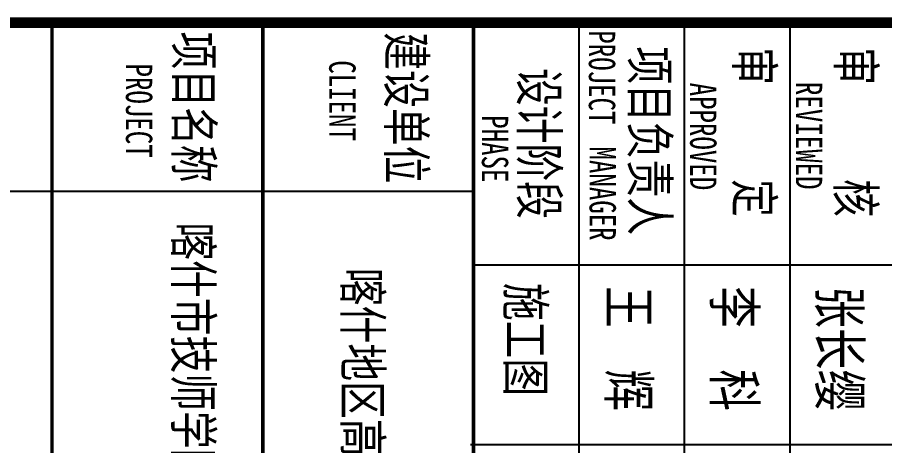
# Model space of a CAD drawing. Extents: x 552102 to 973302, y -80747 to 40012826.
# Drawn here: x 620351 to 630034, y 119502 to 124281 of the extents above; entities that cross this region are included whole.
import ezdxf

# ---------------------------------------------------------------- set-up
doc = ezdxf.new("R2010")
doc.units = 0
doc.header["$LTSCALE"] = 1000
doc.header["$MEASUREMENT"] = 0
doc.layers.add('TK', color=126, linetype='Continuous')
doc.styles.add('-宋体', font='', dxfattribs={"width": 0.8})
doc.styles.get('-宋体').set_extended_font_data('SimSun')

# ---------------------------------------------------------------- blocks, each defined once
blk = doc.blocks.new('电气图框')
at = {"layer": 'TK'}
for p, q in [((375932.2, 251355.9), (375932.2, 298414.7)), ((378638.1, 278415.2), (378638.1, 264297.6)), ((380643.3, 274885.8), (380643.3, 264262.9)), ((375932.2, 267827), (383932.2, 267827)), ((375932.2, 266650.5), (383932.2, 266650.5)), ((375932.2, 264297.6), (375932.2, 265474)), ((375932.2, 265474), (383932.2, 265474)), ((377814.6, 256650.5), (377814.6, 264297.6)), ((375932.2, 259591.7), (375932.2, 261944.6))]:
    blk.add_line(p, q, dxfattribs=at)
at = {"layer": 'TK', "const_width": 117.6}
blk.add_lwpolyline([(375932.2, 308755.9), (383932.2, 308755.9), (383932.2, 251356.4), (375932.2, 251356.4)], close=True, dxfattribs=at)
at = {"layer": 'TK', "const_width": 40}
for points in [[(375932.2, 264297.6), (383932.2, 264297.6)], [(375932.2, 261944.6), (383932.2, 261944.6)], [(375932.2, 259591.7), (383932.2, 259591.7)]]:
    blk.add_lwpolyline(points, dxfattribs=at)
at = {"layer": 'TK', "style": '-宋体', "width": 0.75}
for s, height, p in [('审     核', 411.76, (376207.2, 268359.9)), ('张长缨', 453.8, (378874, 268157.6)), ('REVIEWED', 294.12, (376594.2, 267895.9)), ('审     定', 411.76, (376207.2, 267226)), ('李  科', 453.8, (378874, 266981.1)), ('APPROVED', 294.12, (376602, 266715.2)), ('项目负责人', 411.76, (376197.5, 266060)), ('王  辉', 453.8, (378874, 265804.7)), ('PROJECT', 294.12, (376017.6, 265584.7)), ('MANAGER', 294.12, (377314.6, 265592.3)), ('设计阶段', 411.76, (376437.9, 264824.7)), ('施工图', 411.76, (378836.1, 264673.7)), ('PHASE', 294.12, (376965.5, 264390.3)), ('建设单位', 411.76, (376041.4, 263342.5)), ('CLIENT', 294.12, (376352.2, 262686.2)), ('项目名称', 411.76, (376032.7, 260970.7)), ('PROJECT', 294.12, (376388.7, 260416.6))]:
    blk.add_text(s, height=height, dxfattribs=at).set_placement(p)
at = {"layer": 'TK', "color": 1, "style": '-宋体', "width": 0.75}
for s, height, p in [('喀什地区高级技工学校', 411.76, (378668.8, 262855)), ('喀什市技师学院二期建设项目', 411.765, (378160.9, 260963.3))]:
    blk.add_text(s, height=height, dxfattribs=at).set_placement(p)

msp = doc.modelspace()

# ---------------------------------------------------------------- block references
at = {"rotation": 270}
msp.add_blockref('电气图框', (361147, 500154.5), dxfattribs=at)

doc.saveas('drawing.dxf')
